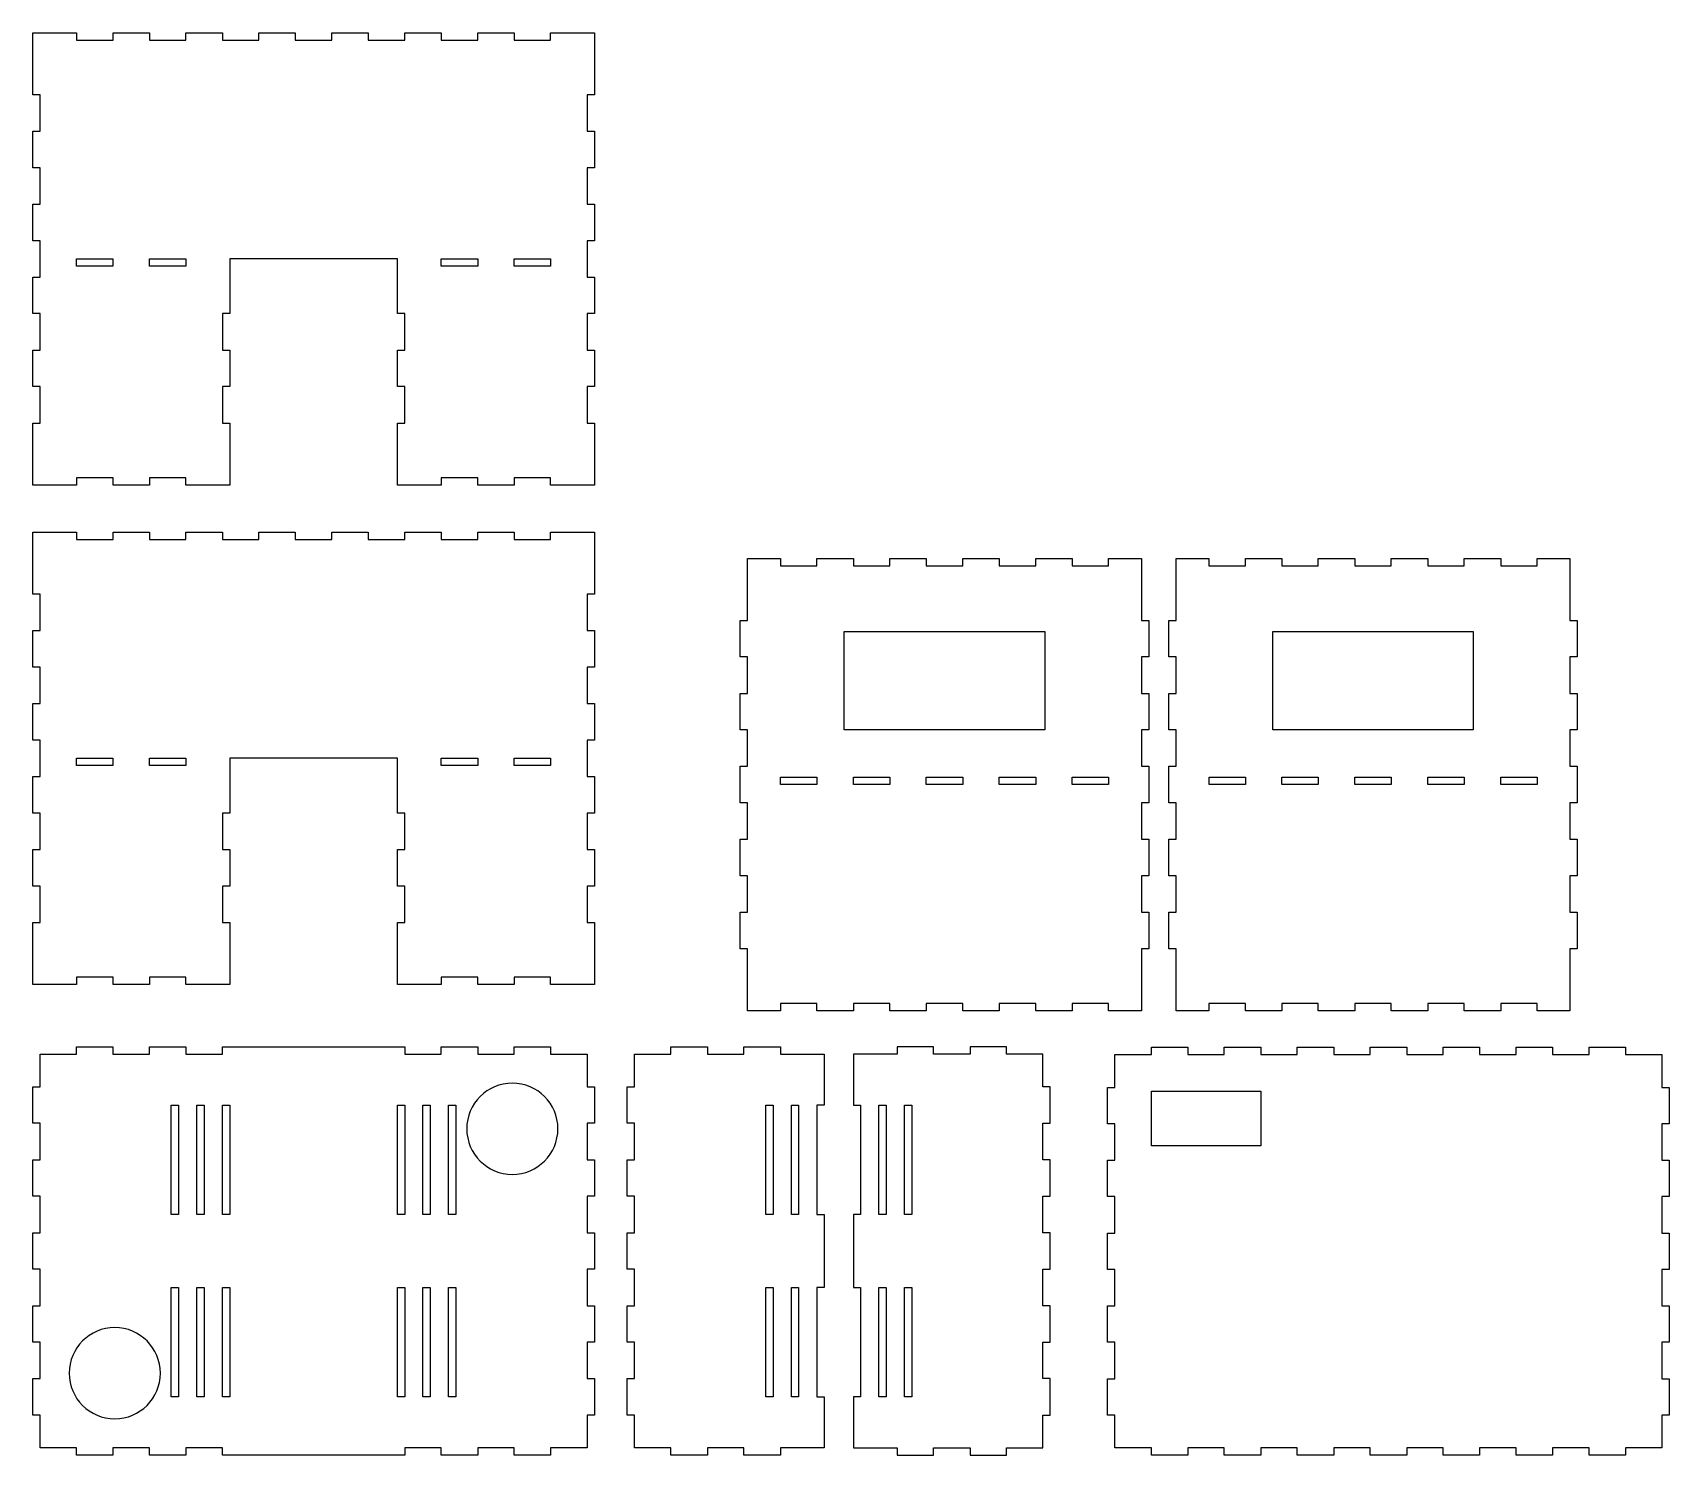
# Model space of a CAD drawing. Header units: millimetres. Extents: x 9 to 458, y -397 to -7.
import ezdxf

# ---------------------------------------------------------------- set-up
doc = ezdxf.new("R2010")
doc.units = ezdxf.units.MM
doc.header["$MEASUREMENT"] = 0
doc.layers.add('Layer 1', color=7, linetype='Continuous', lineweight=0)

msp = doc.modelspace()

# ---------------------------------------------------------------- linework, layer by layer
at = {"layer": 'Layer 1', "color": 240, "lineweight": 25, "true_color": 0xed2224}
for points in [[(161.33, -24), (161.33, -33.99), (163.34, -33.99), (163.34, -44.01), (161.33, -44.01), (161.33, -53.99), (163.34, -53.99), (163.34, -64.01), (161.33, -64.01), (161.33, -73.99), (163.34, -73.99), (163.34, -84.01), (161.33, -84.01), (161.33, -93.99), (163.34, -93.99), (163.34, -104.01), (161.33, -104.01), (161.33, -114), (163.34, -114), (163.34, -131), (151.35, -131), (151.35, -128.99), (141.33, -128.99), (141.33, -131), (131.35, -131), (131.35, -128.99), (121.33, -128.99), (121.33, -131), (109.34, -131), (109.34, -114), (111.35, -114), (111.35, -104.01), (109.34, -104.01), (109.34, -93.99), (111.35, -93.99), (111.35, -84.01), (109.34, -84.01), (109.34, -68.98), (63.34, -68.98), (63.34, -84.01), (61.33, -84.01), (61.33, -93.99), (63.34, -93.99), (63.34, -104.01), (61.33, -104.01), (61.33, -114), (63.34, -114), (63.34, -131), (51.35, -131), (51.35, -128.99), (41.33, -128.99), (41.33, -131), (31.35, -131), (31.35, -128.99), (21.37, -128.99), (21.37, -131), (9.34, -131), (9.34, -114), (11.35, -114), (11.35, -104.01), (9.34, -104.01), (9.34, -93.99), (11.35, -93.99), (11.35, -84.01), (9.34, -84.01), (9.34, -73.99), (11.35, -73.99), (11.35, -64.01), (9.34, -64.01), (9.34, -53.99), (11.35, -53.99), (11.35, -44.01), (9.34, -44.01), (9.34, -33.99), (11.35, -33.99), (11.35, -24), (9.34, -24), (9.34, -7), (21.37, -7), (21.37, -9.01), (31.35, -9.01), (31.35, -7), (41.33, -7), (41.33, -9.01), (51.35, -9.01), (51.35, -7), (61.33, -7), (61.33, -9.01), (71.35, -9.01), (71.35, -7), (81.33, -7), (81.33, -9.01), (91.35, -9.01), (91.35, -7), (101.33, -7), (101.33, -9.01), (111.35, -9.01), (111.35, -7), (121.33, -7), (121.33, -9.01), (131.35, -9.01), (131.35, -7), (141.33, -7), (141.33, -9.01), (151.35, -9.01), (151.35, -7), (163.34, -7), (163.34, -24)], [(21.34, -69), (31.32, -69), (31.32, -71.01), (21.34, -71.01)], [(41.34, -69), (51.33, -69), (51.33, -71.01), (41.34, -71.01)], [(121.35, -69), (131.34, -69), (131.34, -71.01), (121.35, -71.01)], [(141.36, -69), (151.34, -69), (151.34, -71.01), (141.36, -71.01)], [(161.33, -160.91), (161.33, -170.89), (163.34, -170.89), (163.34, -180.91), (161.33, -180.91), (161.33, -190.9), (163.34, -190.9), (163.34, -200.92), (161.33, -200.92), (161.33, -210.9), (163.34, -210.9), (163.34, -220.92), (161.33, -220.92), (161.33, -230.9), (163.34, -230.9), (163.34, -240.92), (161.33, -240.92), (161.33, -250.9), (163.34, -250.9), (163.34, -267.91), (151.35, -267.91), (151.35, -265.9), (141.33, -265.9), (141.33, -267.91), (131.35, -267.91), (131.35, -265.9), (121.33, -265.9), (121.33, -267.91), (109.34, -267.91), (109.34, -250.9), (111.35, -250.9), (111.35, -240.92), (109.34, -240.92), (109.34, -230.9), (111.35, -230.9), (111.35, -220.92), (109.34, -220.92), (109.34, -205.89), (63.34, -205.89), (63.34, -220.92), (61.33, -220.92), (61.33, -230.9), (63.34, -230.9), (63.34, -240.92), (61.33, -240.92), (61.33, -250.9), (63.34, -250.9), (63.34, -267.91), (51.35, -267.91), (51.35, -265.9), (41.33, -265.9), (41.33, -267.91), (31.35, -267.91), (31.35, -265.9), (21.37, -265.9), (21.37, -267.91), (9.34, -267.91), (9.34, -250.9), (11.35, -250.9), (11.35, -240.92), (9.34, -240.92), (9.34, -230.9), (11.35, -230.9), (11.35, -220.92), (9.34, -220.92), (9.34, -210.9), (11.35, -210.9), (11.35, -200.92), (9.34, -200.92), (9.34, -190.9), (11.35, -190.9), (11.35, -180.91), (9.34, -180.91), (9.34, -170.89), (11.35, -170.89), (11.35, -160.91), (9.34, -160.91), (9.34, -143.91), (21.37, -143.91), (21.37, -145.92), (31.35, -145.92), (31.35, -143.91), (41.33, -143.91), (41.33, -145.92), (51.35, -145.92), (51.35, -143.91), (61.33, -143.91), (61.33, -145.92), (71.35, -145.92), (71.35, -143.91), (81.33, -143.91), (81.33, -145.92), (91.35, -145.92), (91.35, -143.91), (101.33, -143.91), (101.33, -145.92), (111.35, -145.92), (111.35, -143.91), (121.33, -143.91), (121.33, -145.92), (131.35, -145.92), (131.35, -143.91), (141.33, -143.91), (141.33, -145.92), (151.35, -145.92), (151.35, -143.91), (163.34, -143.91), (163.34, -160.91)], [(231.84, -171.11), (286.84, -171.11), (286.84, -198.11), (231.84, -198.11)], [(349.33, -171.11), (404.33, -171.11), (404.33, -198.11), (349.33, -198.11)], [(21.34, -205.91), (31.32, -205.91), (31.32, -207.92), (21.34, -207.92)], [(41.34, -205.91), (51.33, -205.91), (51.33, -207.92), (41.34, -207.92)], [(121.35, -205.91), (131.34, -205.91), (131.34, -207.92), (121.35, -207.92)], [(141.36, -205.91), (151.34, -205.91), (151.34, -207.92), (141.36, -207.92)], [(214.38, -211.12), (224.37, -211.12), (224.37, -213.13), (214.38, -213.13)], [(234.35, -211.12), (244.33, -211.12), (244.33, -213.13), (234.35, -213.13)], [(254.35, -211.12), (264.34, -211.12), (264.34, -213.13), (254.35, -213.13)], [(274.35, -211.12), (284.34, -211.12), (284.34, -213.13), (274.35, -213.13)], [(294.36, -211.12), (304.34, -211.12), (304.34, -213.13), (294.36, -213.13)], [(331.87, -211.12), (341.86, -211.12), (341.86, -213.13), (331.87, -213.13)], [(351.84, -211.12), (361.83, -211.12), (361.83, -213.13), (351.84, -213.13)], [(371.84, -211.12), (381.83, -211.12), (381.83, -213.13), (371.84, -213.13)], [(391.85, -211.12), (401.83, -211.12), (401.83, -213.13), (391.85, -213.13)], [(411.85, -211.12), (421.83, -211.12), (421.83, -213.13), (411.85, -213.13)], [(174.34, -375.98), (174.34, -365.98), (172.34, -365.98), (172.34, -355.98), (174.34, -355.98), (174.34, -345.98), (172.34, -345.98), (172.34, -335.98), (174.34, -335.98), (174.34, -325.98), (172.34, -325.98), (172.34, -315.98), (174.34, -315.98), (174.34, -305.98), (172.34, -305.98), (172.34, -295.98), (174.34, -295.98), (174.34, -286.98), (184.34, -286.98), (184.34, -284.98), (194.34, -284.98), (194.34, -286.98), (204.34, -286.98), (204.34, -284.98), (214.34, -284.98), (214.34, -286.98), (226.34, -286.98), (226.34, -300.98), (224.34, -300.98), (224.34, -330.98), (226.34, -330.98), (226.34, -350.98), (224.34, -350.98), (224.34, -380.98), (226.34, -380.98), (226.34, -394.98), (214.34, -394.98), (214.34, -396.98), (204.34, -396.98), (204.34, -394.98), (194.34, -394.98), (194.34, -396.98), (184.34, -396.98), (184.34, -394.98), (174.34, -394.98), (174.34, -385.98), (172.34, -385.98), (172.34, -375.98)], [(286.34, -375.98), (286.34, -365.98), (288.34, -365.98), (288.34, -355.98), (286.34, -355.98), (286.34, -345.98), (288.34, -345.98), (288.34, -335.98), (286.34, -335.98), (286.34, -325.98), (288.34, -325.98), (288.34, -315.98), (286.34, -315.98), (286.34, -305.98), (288.34, -305.98), (288.34, -295.98), (286.34, -295.98), (286.34, -286.98), (276.34, -286.98), (276.34, -284.98), (266.34, -284.98), (266.34, -286.98), (256.34, -286.98), (256.34, -284.98), (246.34, -284.98), (246.34, -286.98), (234.34, -286.98), (234.34, -300.98), (236.34, -300.98), (236.34, -330.98), (234.34, -330.98), (234.34, -350.98), (236.34, -350.98), (236.34, -380.98), (234.34, -380.98), (234.34, -394.98), (246.34, -394.98), (246.34, -396.98), (256.34, -396.98), (256.34, -394.98), (266.34, -394.98), (266.34, -396.98), (276.34, -396.98), (276.34, -394.98), (286.34, -394.98), (286.34, -385.98), (288.34, -385.98), (288.34, -375.98)], [(316.09, -297.14), (346.07, -297.14), (346.07, -312.14), (316.09, -312.14)], [(49.34, -300.98), (49.34, -330.98), (47.34, -330.98), (47.34, -300.98)], [(56.34, -300.98), (56.34, -330.98), (54.34, -330.98), (54.34, -300.98)], [(63.34, -300.98), (63.34, -330.98), (61.34, -330.98), (61.34, -300.98)], [(111.34, -300.98), (111.34, -330.98), (109.34, -330.98), (109.34, -300.98)], [(118.34, -300.98), (118.34, -330.98), (116.34, -330.98), (116.34, -300.98)], [(125.34, -300.98), (125.34, -330.98), (123.34, -330.98), (123.34, -300.98)], [(212.34, -300.98), (212.34, -330.98), (210.34, -330.98), (210.34, -300.98)], [(219.34, -300.98), (219.34, -330.98), (217.34, -330.98), (217.34, -300.98)], [(243.34, -300.98), (243.34, -330.98), (241.34, -330.98), (241.34, -300.98)], [(250.34, -300.98), (250.34, -330.98), (248.34, -330.98), (248.34, -300.98)], [(49.34, -350.98), (49.34, -380.98), (47.34, -380.98), (47.34, -350.98)], [(56.34, -350.98), (56.34, -380.98), (54.34, -380.98), (54.34, -350.98)], [(63.34, -350.98), (63.34, -380.98), (61.34, -380.98), (61.34, -350.98)], [(111.34, -350.98), (111.34, -380.98), (109.34, -380.98), (109.34, -350.98)], [(118.34, -350.98), (118.34, -380.98), (116.34, -380.98), (116.34, -350.98)], [(125.34, -350.98), (125.34, -380.98), (123.34, -380.98), (123.34, -350.98)], [(212.34, -350.98), (212.34, -380.98), (210.34, -380.98), (210.34, -350.98)], [(219.34, -350.98), (219.34, -380.98), (217.34, -380.98), (217.34, -350.98)], [(243.34, -350.98), (243.34, -380.98), (241.34, -380.98), (241.34, -350.98)], [(250.34, -350.98), (250.34, -380.98), (248.34, -380.98), (248.34, -350.98)]]:
    msp.add_lwpolyline(points, close=True, dxfattribs=at)
for points, knots in [([(205.34, -151.11), (205.34, -151.11), (205.34, -168.11), (205.34, -168.11), (205.34, -168.11), (203.34, -168.11), (203.34, -168.11), (203.34, -168.11), (203.34, -178.11), (203.34, -178.11), (203.34, -178.11), (205.34, -178.11), (205.34, -178.11), (205.34, -178.11), (205.34, -188.11), (205.34, -188.11), (205.34, -188.11), (203.34, -188.11), (203.34, -188.11), (203.34, -188.11), (203.34, -198.11), (203.34, -198.11), (203.34, -198.11), (205.34, -198.11), (205.34, -198.11), (205.34, -198.11), (205.34, -208.11), (205.34, -208.11), (205.34, -208.11), (203.34, -208.11), (203.34, -208.11), (203.34, -208.11), (203.34, -218.11), (203.34, -218.11), (203.34, -218.11), (205.34, -218.11), (205.34, -218.11), (205.34, -218.11), (205.34, -228.11), (205.34, -228.11), (205.34, -228.11), (203.34, -228.11), (203.34, -228.11), (203.34, -228.11), (203.34, -238.11), (203.34, -238.11), (203.34, -238.11), (205.34, -238.11), (205.34, -238.11), (205.34, -238.11), (205.34, -248.11), (205.34, -248.11), (205.34, -248.11), (203.34, -248.11), (203.34, -248.11), (203.34, -248.11), (203.34, -258.11), (203.34, -258.11), (203.34, -258.11), (205.34, -258.11), (205.34, -258.11), (205.34, -258.11), (205.34, -268.11), (205.34, -268.11), (205.34, -268.11), (205.34, -275.11), (205.34, -275.11), (205.34, -275.11), (214.34, -275.11), (214.34, -275.11), (214.34, -275.11), (214.34, -273.11), (214.34, -273.11), (214.34, -273.11), (224.34, -273.11), (224.34, -273.11), (224.34, -273.11), (224.34, -275.11), (224.34, -275.11), (224.34, -275.11), (234.34, -275.11), (234.34, -275.11), (234.34, -275.11), (234.34, -273.11), (234.34, -273.11), (234.34, -273.11), (244.34, -273.11), (244.34, -273.11), (244.34, -273.11), (244.34, -275.11), (244.34, -275.11), (244.34, -275.11), (254.34, -275.11), (254.34, -275.11), (254.34, -275.11), (254.34, -273.11), (254.34, -273.11), (254.34, -273.11), (264.34, -273.11), (264.34, -273.11), (264.34, -273.11), (264.34, -275.11), (264.34, -275.11), (264.34, -275.11), (274.34, -275.11), (274.34, -275.11), (274.34, -275.11), (274.34, -273.11), (274.34, -273.11), (274.34, -273.11), (284.34, -273.11), (284.34, -273.11), (284.34, -273.11), (284.34, -275.11), (284.34, -275.11), (284.34, -275.11), (294.34, -275.11), (294.34, -275.11), (294.34, -275.11), (294.34, -273.11), (294.34, -273.11), (294.34, -273.11), (304.34, -273.11), (304.34, -273.11), (304.34, -273.11), (304.34, -275.11), (304.34, -275.11), (304.34, -275.11), (313.34, -275.11), (313.34, -275.11), (313.34, -275.11), (313.34, -258.11), (313.34, -258.11), (313.34, -258.11), (315.34, -258.11), (315.34, -258.11), (315.34, -258.11), (315.34, -248.11), (315.34, -248.11), (315.34, -248.11), (313.34, -248.11), (313.34, -248.11), (313.34, -248.11), (313.34, -238.11), (313.34, -238.11), (313.34, -238.11), (315.34, -238.11), (315.34, -238.11), (315.34, -238.11), (315.34, -228.11), (315.34, -228.11), (315.34, -228.11), (313.34, -228.11), (313.34, -228.11), (313.34, -228.11), (313.34, -218.11), (313.34, -218.11), (313.34, -218.11), (315.34, -218.11), (315.34, -218.11), (315.34, -218.11), (315.34, -208.11), (315.34, -208.11), (315.34, -208.11), (313.34, -208.11), (313.34, -208.11), (313.34, -208.11), (313.34, -198.11), (313.34, -198.11), (313.34, -198.11), (315.34, -198.11), (315.34, -198.11), (315.34, -198.11), (315.34, -188.11), (315.34, -188.11), (315.34, -188.11), (313.34, -188.11), (313.34, -188.11), (313.34, -188.11), (313.34, -178.11), (313.34, -178.11), (313.34, -178.11), (315.34, -178.11), (315.34, -178.11), (315.34, -178.11), (315.34, -168.11), (315.34, -168.11), (315.34, -168.11), (313.34, -168.11), (313.34, -168.11), (313.34, -168.11), (313.34, -158.11), (313.34, -158.11), (313.34, -158.11), (313.34, -151.11), (313.34, -151.11), (313.34, -151.11), (304.34, -151.11), (304.34, -151.11), (304.34, -151.11), (304.34, -153.11), (304.34, -153.11), (304.34, -153.11), (294.34, -153.11), (294.34, -153.11), (294.34, -153.11), (294.34, -151.11), (294.34, -151.11), (294.34, -151.11), (284.34, -151.11), (284.34, -151.11), (284.34, -151.11), (284.34, -153.11), (284.34, -153.11), (284.34, -153.11), (274.34, -153.11), (274.34, -153.11), (274.34, -153.11), (274.34, -151.11), (274.34, -151.11), (274.34, -151.11), (264.34, -151.11), (264.34, -151.11), (264.34, -151.11), (264.34, -153.11), (264.34, -153.11), (264.34, -153.11), (254.34, -153.11), (254.34, -153.11), (254.34, -153.11), (254.34, -151.11), (254.34, -151.11), (254.34, -151.11), (244.34, -151.11), (244.34, -151.11), (244.34, -151.11), (244.34, -153.11), (244.34, -153.11), (244.34, -153.11), (234.34, -153.11), (234.34, -153.11), (234.34, -153.11), (234.34, -151.11), (234.34, -151.11), (234.34, -151.11), (224.34, -151.11), (224.34, -151.11), (224.34, -151.11), (224.34, -153.11), (224.34, -153.11), (224.34, -153.11), (214.34, -153.11), (214.34, -153.11), (214.34, -153.11), (214.34, -151.11), (214.34, -151.11), (214.34, -151.11), (205.34, -151.11), (205.34, -151.11)], [0, 0, 0, 0, 1, 1, 1, 2, 2, 2, 3, 3, 3, 4, 4, 4, 5, 5, 5, 6, 6, 6, 7, 7, 7, 8, 8, 8, 9, 9, 9, 10, 10, 10, 11, 11, 11, 12, 12, 12, 13, 13, 13, 14, 14, 14, 15, 15, 15, 16, 16, 16, 17, 17, 17, 18, 18, 18, 19, 19, 19, 20, 20, 20, 21, 21, 21, 22, 22, 22, 23, 23, 23, 24, 24, 24, 25, 25, 25, 26, 26, 26, 27, 27, 27, 28, 28, 28, 29, 29, 29, 30, 30, 30, 31, 31, 31, 32, 32, 32, 33, 33, 33, 34, 34, 34, 35, 35, 35, 36, 36, 36, 37, 37, 37, 38, 38, 38, 39, 39, 39, 40, 40, 40, 41, 41, 41, 42, 42, 42, 43, 43, 43, 44, 44, 44, 45, 45, 45, 46, 46, 46, 47, 47, 47, 48, 48, 48, 49, 49, 49, 50, 50, 50, 51, 51, 51, 52, 52, 52, 53, 53, 53, 54, 54, 54, 55, 55, 55, 56, 56, 56, 57, 57, 57, 58, 58, 58, 59, 59, 59, 60, 60, 60, 61, 61, 61, 62, 62, 62, 63, 63, 63, 64, 64, 64, 65, 65, 65, 66, 66, 66, 67, 67, 67, 68, 68, 68, 69, 69, 69, 70, 70, 70, 71, 71, 71, 72, 72, 72, 73, 73, 73, 74, 74, 74, 75, 75, 75, 76, 76, 76, 77, 77, 77, 78, 78, 78, 79, 79, 79, 80, 80, 80, 81, 81, 81, 82, 82, 82, 83, 83, 83, 84, 84, 84, 85, 85, 85, 86, 86, 86, 86]), ([(322.83, -151.11), (322.83, -151.11), (322.83, -168.11), (322.83, -168.11), (322.83, -168.11), (320.83, -168.11), (320.83, -168.11), (320.83, -168.11), (320.83, -178.11), (320.83, -178.11), (320.83, -178.11), (322.83, -178.11), (322.83, -178.11), (322.83, -178.11), (322.83, -188.11), (322.83, -188.11), (322.83, -188.11), (320.83, -188.11), (320.83, -188.11), (320.83, -188.11), (320.83, -198.11), (320.83, -198.11), (320.83, -198.11), (322.83, -198.11), (322.83, -198.11), (322.83, -198.11), (322.83, -208.11), (322.83, -208.11), (322.83, -208.11), (320.83, -208.11), (320.83, -208.11), (320.83, -208.11), (320.83, -218.11), (320.83, -218.11), (320.83, -218.11), (322.83, -218.11), (322.83, -218.11), (322.83, -218.11), (322.83, -228.11), (322.83, -228.11), (322.83, -228.11), (320.83, -228.11), (320.83, -228.11), (320.83, -228.11), (320.83, -238.11), (320.83, -238.11), (320.83, -238.11), (322.83, -238.11), (322.83, -238.11), (322.83, -238.11), (322.83, -248.11), (322.83, -248.11), (322.83, -248.11), (320.83, -248.11), (320.83, -248.11), (320.83, -248.11), (320.83, -258.11), (320.83, -258.11), (320.83, -258.11), (322.83, -258.11), (322.83, -258.11), (322.83, -258.11), (322.83, -268.11), (322.83, -268.11), (322.83, -268.11), (322.83, -275.11), (322.83, -275.11), (322.83, -275.11), (331.83, -275.11), (331.83, -275.11), (331.83, -275.11), (331.83, -273.11), (331.83, -273.11), (331.83, -273.11), (341.83, -273.11), (341.83, -273.11), (341.83, -273.11), (341.83, -275.11), (341.83, -275.11), (341.83, -275.11), (351.83, -275.11), (351.83, -275.11), (351.83, -275.11), (351.83, -273.11), (351.83, -273.11), (351.83, -273.11), (361.83, -273.11), (361.83, -273.11), (361.83, -273.11), (361.83, -275.11), (361.83, -275.11), (361.83, -275.11), (371.83, -275.11), (371.83, -275.11), (371.83, -275.11), (371.83, -273.11), (371.83, -273.11), (371.83, -273.11), (381.83, -273.11), (381.83, -273.11), (381.83, -273.11), (381.83, -275.11), (381.83, -275.11), (381.83, -275.11), (391.83, -275.11), (391.83, -275.11), (391.83, -275.11), (391.83, -273.11), (391.83, -273.11), (391.83, -273.11), (401.83, -273.11), (401.83, -273.11), (401.83, -273.11), (401.83, -275.11), (401.83, -275.11), (401.83, -275.11), (411.83, -275.11), (411.83, -275.11), (411.83, -275.11), (411.83, -273.11), (411.83, -273.11), (411.83, -273.11), (421.83, -273.11), (421.83, -273.11), (421.83, -273.11), (421.83, -275.11), (421.83, -275.11), (421.83, -275.11), (430.83, -275.11), (430.83, -275.11), (430.83, -275.11), (430.83, -258.11), (430.83, -258.11), (430.83, -258.11), (432.83, -258.11), (432.83, -258.11), (432.83, -258.11), (432.83, -248.11), (432.83, -248.11), (432.83, -248.11), (430.83, -248.11), (430.83, -248.11), (430.83, -248.11), (430.83, -238.11), (430.83, -238.11), (430.83, -238.11), (432.83, -238.11), (432.83, -238.11), (432.83, -238.11), (432.83, -228.11), (432.83, -228.11), (432.83, -228.11), (430.83, -228.11), (430.83, -228.11), (430.83, -228.11), (430.83, -218.11), (430.83, -218.11), (430.83, -218.11), (432.83, -218.11), (432.83, -218.11), (432.83, -218.11), (432.83, -208.11), (432.83, -208.11), (432.83, -208.11), (430.83, -208.11), (430.83, -208.11), (430.83, -208.11), (430.83, -198.11), (430.83, -198.11), (430.83, -198.11), (432.83, -198.11), (432.83, -198.11), (432.83, -198.11), (432.83, -188.11), (432.83, -188.11), (432.83, -188.11), (430.83, -188.11), (430.83, -188.11), (430.83, -188.11), (430.83, -178.11), (430.83, -178.11), (430.83, -178.11), (432.83, -178.11), (432.83, -178.11), (432.83, -178.11), (432.83, -168.11), (432.83, -168.11), (432.83, -168.11), (430.83, -168.11), (430.83, -168.11), (430.83, -168.11), (430.83, -158.11), (430.83, -158.11), (430.83, -158.11), (430.83, -151.11), (430.83, -151.11), (430.83, -151.11), (421.83, -151.11), (421.83, -151.11), (421.83, -151.11), (421.83, -153.11), (421.83, -153.11), (421.83, -153.11), (411.83, -153.11), (411.83, -153.11), (411.83, -153.11), (411.83, -151.11), (411.83, -151.11), (411.83, -151.11), (401.83, -151.11), (401.83, -151.11), (401.83, -151.11), (401.83, -153.11), (401.83, -153.11), (401.83, -153.11), (391.83, -153.11), (391.83, -153.11), (391.83, -153.11), (391.83, -151.11), (391.83, -151.11), (391.83, -151.11), (381.83, -151.11), (381.83, -151.11), (381.83, -151.11), (381.83, -153.11), (381.83, -153.11), (381.83, -153.11), (371.83, -153.11), (371.83, -153.11), (371.83, -153.11), (371.83, -151.11), (371.83, -151.11), (371.83, -151.11), (361.83, -151.11), (361.83, -151.11), (361.83, -151.11), (361.83, -153.11), (361.83, -153.11), (361.83, -153.11), (351.83, -153.11), (351.83, -153.11), (351.83, -153.11), (351.83, -151.11), (351.83, -151.11), (351.83, -151.11), (341.83, -151.11), (341.83, -151.11), (341.83, -151.11), (341.83, -153.11), (341.83, -153.11), (341.83, -153.11), (331.83, -153.11), (331.83, -153.11), (331.83, -153.11), (331.83, -151.11), (331.83, -151.11), (331.83, -151.11), (322.83, -151.11), (322.83, -151.11)], [0, 0, 0, 0, 1, 1, 1, 2, 2, 2, 3, 3, 3, 4, 4, 4, 5, 5, 5, 6, 6, 6, 7, 7, 7, 8, 8, 8, 9, 9, 9, 10, 10, 10, 11, 11, 11, 12, 12, 12, 13, 13, 13, 14, 14, 14, 15, 15, 15, 16, 16, 16, 17, 17, 17, 18, 18, 18, 19, 19, 19, 20, 20, 20, 21, 21, 21, 22, 22, 22, 23, 23, 23, 24, 24, 24, 25, 25, 25, 26, 26, 26, 27, 27, 27, 28, 28, 28, 29, 29, 29, 30, 30, 30, 31, 31, 31, 32, 32, 32, 33, 33, 33, 34, 34, 34, 35, 35, 35, 36, 36, 36, 37, 37, 37, 38, 38, 38, 39, 39, 39, 40, 40, 40, 41, 41, 41, 42, 42, 42, 43, 43, 43, 44, 44, 44, 45, 45, 45, 46, 46, 46, 47, 47, 47, 48, 48, 48, 49, 49, 49, 50, 50, 50, 51, 51, 51, 52, 52, 52, 53, 53, 53, 54, 54, 54, 55, 55, 55, 56, 56, 56, 57, 57, 57, 58, 58, 58, 59, 59, 59, 60, 60, 60, 61, 61, 61, 62, 62, 62, 63, 63, 63, 64, 64, 64, 65, 65, 65, 66, 66, 66, 67, 67, 67, 68, 68, 68, 69, 69, 69, 70, 70, 70, 71, 71, 71, 72, 72, 72, 73, 73, 73, 74, 74, 74, 75, 75, 75, 76, 76, 76, 77, 77, 77, 78, 78, 78, 79, 79, 79, 80, 80, 80, 81, 81, 81, 82, 82, 82, 83, 83, 83, 84, 84, 84, 85, 85, 85, 86, 86, 86, 86]), ([(11.34, -286.98), (11.34, -286.98), (11.34, -295.98), (11.34, -295.98), (11.34, -295.98), (9.34, -295.98), (9.34, -295.98), (9.34, -295.98), (9.34, -305.98), (9.34, -305.98), (9.34, -305.98), (11.34, -305.98), (11.34, -305.98), (11.34, -305.98), (11.34, -315.98), (11.34, -315.98), (11.34, -315.98), (9.34, -315.98), (9.34, -315.98), (9.34, -315.98), (9.34, -325.98), (9.34, -325.98), (9.34, -325.98), (11.34, -325.98), (11.34, -325.98), (11.34, -325.98), (11.34, -335.98), (11.34, -335.98), (11.34, -335.98), (9.34, -335.98), (9.34, -335.98), (9.34, -335.98), (9.34, -345.98), (9.34, -345.98), (9.34, -345.98), (11.34, -345.98), (11.34, -345.98), (11.34, -345.98), (11.34, -355.98), (11.34, -355.98), (11.34, -355.98), (9.34, -355.98), (9.34, -355.98), (9.34, -355.98), (9.34, -365.98), (9.34, -365.98), (9.34, -365.98), (11.34, -365.98), (11.34, -365.98), (11.34, -365.98), (11.34, -375.98), (11.34, -375.98), (11.34, -375.98), (9.34, -375.98), (9.34, -375.98), (9.34, -375.98), (9.34, -385.98), (9.34, -385.98), (9.34, -385.98), (11.34, -385.98), (11.34, -385.98), (11.34, -385.98), (11.34, -394.98), (11.34, -394.98), (11.34, -394.98), (21.34, -394.98), (21.34, -394.98), (21.34, -394.98), (21.34, -396.98), (21.34, -396.98), (21.34, -396.98), (31.34, -396.98), (31.34, -396.98), (31.34, -396.98), (31.34, -394.98), (31.34, -394.98), (31.34, -394.98), (41.34, -394.98), (41.34, -394.98), (41.34, -394.98), (41.34, -396.98), (41.34, -396.98), (41.34, -396.98), (51.34, -396.98), (51.34, -396.98), (51.34, -396.98), (51.34, -394.98), (51.34, -394.98), (51.34, -394.98), (61.34, -394.98), (61.34, -394.98), (61.34, -394.98), (61.34, -396.98), (61.34, -396.98), (78.01, -396.98), (94.67, -396.98), (111.34, -396.98), (111.34, -396.98), (111.34, -394.98), (111.34, -394.98), (111.34, -394.98), (121.34, -394.98), (121.34, -394.98), (121.34, -394.98), (121.34, -396.98), (121.34, -396.98), (121.34, -396.98), (131.34, -396.98), (131.34, -396.98), (131.34, -396.98), (131.34, -394.98), (131.34, -394.98), (131.34, -394.98), (141.34, -394.98), (141.34, -394.98), (141.34, -394.98), (141.34, -396.98), (141.34, -396.98), (141.34, -396.98), (151.34, -396.98), (151.34, -396.98), (151.34, -396.98), (151.34, -394.98), (151.34, -394.98), (151.34, -394.98), (161.34, -394.98), (161.34, -394.98), (161.34, -394.98), (161.34, -385.98), (161.34, -385.98), (161.34, -385.98), (163.34, -385.98), (163.34, -385.98), (163.34, -385.98), (163.34, -375.98), (163.34, -375.98), (163.34, -375.98), (161.34, -375.98), (161.34, -375.98), (161.34, -375.98), (161.34, -365.98), (161.34, -365.98), (161.34, -365.98), (163.34, -365.98), (163.34, -365.98), (163.34, -365.98), (163.34, -355.98), (163.34, -355.98), (163.34, -355.98), (161.34, -355.98), (161.34, -355.98), (161.34, -355.98), (161.34, -345.98), (161.34, -345.98), (161.34, -345.98), (163.34, -345.98), (163.34, -345.98), (163.34, -345.98), (163.34, -335.98), (163.34, -335.98), (163.34, -335.98), (161.34, -335.98), (161.34, -335.98), (161.34, -335.98), (161.34, -325.98), (161.34, -325.98), (161.34, -325.98), (163.34, -325.98), (163.34, -325.98), (163.34, -325.98), (163.34, -315.98), (163.34, -315.98), (163.34, -315.98), (161.34, -315.98), (161.34, -315.98), (161.34, -315.98), (161.34, -305.98), (161.34, -305.98), (161.34, -305.98), (163.34, -305.98), (163.34, -305.98), (163.34, -305.98), (163.34, -295.98), (163.34, -295.98), (163.34, -295.98), (161.34, -295.98), (161.34, -295.98), (161.34, -295.98), (161.34, -286.98), (161.34, -286.98), (161.34, -286.98), (151.34, -286.98), (151.34, -286.98), (151.34, -286.98), (151.34, -284.98), (151.34, -284.98), (151.34, -284.98), (141.34, -284.98), (141.34, -284.98), (141.34, -284.98), (141.34, -286.98), (141.34, -286.98), (141.34, -286.98), (131.34, -286.98), (131.34, -286.98), (131.34, -286.98), (131.34, -284.98), (131.34, -284.98), (131.34, -284.98), (121.34, -284.98), (121.34, -284.98), (121.34, -284.98), (121.34, -286.98), (121.34, -286.98), (121.34, -286.98), (111.34, -286.98), (111.34, -286.98), (111.34, -286.98), (111.34, -284.98), (111.34, -284.98), (111.34, -284.98), (101.34, -284.98), (101.34, -284.98), (98.01, -284.98), (94.67, -284.98), (91.34, -284.98), (91.34, -284.98), (81.34, -284.98), (81.34, -284.98), (78.01, -284.98), (74.67, -284.98), (71.34, -284.98), (71.34, -284.98), (61.34, -284.98), (61.34, -284.98), (61.34, -284.98), (61.34, -286.98), (61.34, -286.98), (61.34, -286.98), (51.34, -286.98), (51.34, -286.98), (51.34, -286.98), (51.34, -284.98), (51.34, -284.98), (51.34, -284.98), (41.34, -284.98), (41.34, -284.98), (41.34, -284.98), (41.34, -286.98), (41.34, -286.98), (41.34, -286.98), (31.34, -286.98), (31.34, -286.98), (31.34, -286.98), (31.34, -284.98), (31.34, -284.98), (31.34, -284.98), (21.34, -284.98), (21.34, -284.98), (21.34, -284.98), (21.34, -286.98), (21.34, -286.98), (21.34, -286.98), (11.34, -286.98), (11.34, -286.98)], [0, 0, 0, 0, 1, 1, 1, 2, 2, 2, 3, 3, 3, 4, 4, 4, 5, 5, 5, 6, 6, 6, 7, 7, 7, 8, 8, 8, 9, 9, 9, 10, 10, 10, 11, 11, 11, 12, 12, 12, 13, 13, 13, 14, 14, 14, 15, 15, 15, 16, 16, 16, 17, 17, 17, 18, 18, 18, 19, 19, 19, 20, 20, 20, 21, 21, 21, 22, 22, 22, 23, 23, 23, 24, 24, 24, 25, 25, 25, 26, 26, 26, 27, 27, 27, 28, 28, 28, 29, 29, 29, 30, 30, 30, 31, 31, 31, 32, 32, 32, 33, 33, 33, 34, 34, 34, 35, 35, 35, 36, 36, 36, 37, 37, 37, 38, 38, 38, 39, 39, 39, 40, 40, 40, 41, 41, 41, 42, 42, 42, 43, 43, 43, 44, 44, 44, 45, 45, 45, 46, 46, 46, 47, 47, 47, 48, 48, 48, 49, 49, 49, 50, 50, 50, 51, 51, 51, 52, 52, 52, 53, 53, 53, 54, 54, 54, 55, 55, 55, 56, 56, 56, 57, 57, 57, 58, 58, 58, 59, 59, 59, 60, 60, 60, 61, 61, 61, 62, 62, 62, 63, 63, 63, 64, 64, 64, 65, 65, 65, 66, 66, 66, 67, 67, 67, 68, 68, 68, 69, 69, 69, 70, 70, 70, 71, 71, 71, 72, 72, 72, 73, 73, 73, 74, 74, 74, 75, 75, 75, 76, 76, 76, 77, 77, 77, 78, 78, 78, 79, 79, 79, 80, 80, 80, 81, 81, 81, 82, 82, 82, 83, 83, 83, 84, 84, 84, 85, 85, 85, 86, 86, 86, 87, 87, 87, 88, 88, 88, 88]), ([(306.07, -287.12), (306.07, -287.12), (306.07, -296.12), (306.07, -296.12), (306.07, -296.12), (304.06, -296.12), (304.06, -296.12), (304.06, -296.12), (304.06, -306.1), (304.06, -306.1), (304.06, -306.1), (306.07, -306.1), (306.07, -306.1), (306.07, -306.1), (306.07, -316.09), (306.07, -316.09), (306.07, -316.09), (304.06, -316.09), (304.06, -316.09), (304.06, -316.09), (304.06, -326.07), (304.06, -326.07), (304.06, -326.07), (306.07, -326.07), (306.07, -326.07), (306.07, -326.07), (306.07, -336.05), (306.07, -336.05), (306.07, -336.05), (304.06, -336.05), (304.06, -336.05), (304.06, -336.05), (304.06, -346.04), (304.06, -346.04), (304.06, -346.04), (306.07, -346.04), (306.07, -346.04), (306.07, -346.04), (306.07, -356.02), (306.07, -356.02), (306.07, -356.02), (304.06, -356.02), (304.06, -356.02), (304.06, -356.02), (304.06, -366), (304.06, -366), (304.06, -366), (306.07, -366), (306.07, -366), (306.07, -366), (306.07, -375.99), (306.07, -375.99), (306.07, -375.99), (304.06, -375.99), (304.06, -375.99), (304.06, -375.99), (304.06, -385.97), (304.06, -385.97), (304.06, -385.97), (306.07, -385.97), (306.07, -385.97), (306.07, -385.97), (306.07, -394.97), (306.07, -394.97), (306.07, -394.97), (316.07, -394.97), (316.07, -394.97), (316.07, -394.97), (316.07, -396.98), (316.07, -396.98), (316.07, -396.98), (326.07, -396.98), (326.07, -396.98), (326.07, -396.98), (326.07, -394.97), (326.07, -394.97), (326.07, -394.97), (336.06, -394.97), (336.06, -394.97), (336.06, -394.97), (336.06, -396.98), (336.06, -396.98), (336.06, -396.98), (346.06, -396.98), (346.06, -396.98), (346.06, -396.98), (346.06, -394.97), (346.06, -394.97), (346.06, -394.97), (356.06, -394.97), (356.06, -394.97), (356.06, -394.97), (356.06, -396.98), (356.06, -396.98), (356.06, -396.98), (366.06, -396.98), (366.06, -396.98), (366.06, -396.98), (366.06, -394.97), (366.06, -394.97), (366.06, -394.97), (376.06, -394.97), (376.06, -394.97), (376.06, -394.97), (376.06, -396.98), (376.06, -396.98), (376.06, -396.98), (386.06, -396.98), (386.06, -396.98), (386.06, -396.98), (386.06, -394.97), (386.06, -394.97), (386.06, -394.97), (396.05, -394.97), (396.05, -394.97), (396.05, -394.97), (396.05, -396.98), (396.05, -396.98), (396.05, -396.98), (406.05, -396.98), (406.05, -396.98), (406.05, -396.98), (406.05, -394.97), (406.05, -394.97), (406.05, -394.97), (416.05, -394.97), (416.05, -394.97), (416.05, -394.97), (416.05, -396.98), (416.05, -396.98), (416.05, -396.98), (426.05, -396.98), (426.05, -396.98), (426.05, -396.98), (426.05, -394.97), (426.05, -394.97), (426.05, -394.97), (436.05, -394.97), (436.05, -394.97), (436.05, -394.97), (436.05, -396.98), (436.05, -396.98), (436.05, -396.98), (446.04, -396.98), (446.04, -396.98), (446.04, -396.98), (446.04, -394.97), (446.04, -394.97), (446.04, -394.97), (456.04, -394.97), (456.04, -394.97), (456.04, -394.97), (456.04, -385.97), (456.04, -385.97), (456.04, -385.97), (458.06, -385.97), (458.06, -385.97), (458.06, -385.97), (458.06, -375.99), (458.06, -375.99), (458.06, -375.99), (456.04, -375.99), (456.04, -375.99), (456.04, -375.99), (456.04, -366), (456.04, -366), (456.04, -366), (458.06, -366), (458.06, -366), (458.06, -366), (458.06, -356.02), (458.06, -356.02), (458.06, -356.02), (456.04, -356.02), (456.04, -356.02), (456.04, -356.02), (456.04, -346.04), (456.04, -346.04), (456.04, -346.04), (458.06, -346.04), (458.06, -346.04), (458.06, -346.04), (458.06, -336.05), (458.06, -336.05), (458.06, -336.05), (456.04, -336.05), (456.04, -336.05), (456.04, -336.05), (456.04, -326.07), (456.04, -326.07), (456.04, -326.07), (458.06, -326.07), (458.06, -326.07), (458.06, -326.07), (458.06, -316.09), (458.06, -316.09), (458.06, -316.09), (456.04, -316.09), (456.04, -316.09), (456.04, -316.09), (456.04, -306.1), (456.04, -306.1), (456.04, -306.1), (458.06, -306.1), (458.06, -306.1), (458.06, -306.1), (458.06, -296.12), (458.06, -296.12), (458.06, -296.12), (456.04, -296.12), (456.04, -296.12), (456.04, -296.12), (456.04, -287.12), (456.04, -287.12), (456.04, -287.12), (446.04, -287.12), (446.04, -287.12), (446.04, -287.12), (446.04, -285.11), (446.04, -285.11), (446.04, -285.11), (436.05, -285.11), (436.05, -285.11), (436.05, -285.11), (436.05, -287.12), (436.05, -287.12), (436.05, -287.12), (426.05, -287.12), (426.05, -287.12), (426.05, -287.12), (426.05, -285.11), (426.05, -285.11), (426.05, -285.11), (416.05, -285.11), (416.05, -285.11), (416.05, -285.11), (416.05, -287.12), (416.05, -287.12), (416.05, -287.12), (406.05, -287.12), (406.05, -287.12), (406.05, -287.12), (406.05, -285.11), (406.05, -285.11), (406.05, -285.11), (396.05, -285.11), (396.05, -285.11), (396.05, -285.11), (396.05, -287.12), (396.05, -287.12), (396.05, -287.12), (386.06, -287.12), (386.06, -287.12), (386.06, -287.12), (386.06, -285.11), (386.06, -285.11), (386.06, -285.11), (376.06, -285.11), (376.06, -285.11), (376.06, -285.11), (376.06, -287.12), (376.06, -287.12), (376.06, -287.12), (366.06, -287.12), (366.06, -287.12), (366.06, -287.12), (366.06, -285.11), (366.06, -285.11), (366.06, -285.11), (356.06, -285.11), (356.06, -285.11), (356.06, -285.11), (356.06, -287.12), (356.06, -287.12), (356.06, -287.12), (346.06, -287.12), (346.06, -287.12), (346.06, -287.12), (346.06, -285.11), (346.06, -285.11), (346.06, -285.11), (336.06, -285.11), (336.06, -285.11), (336.06, -285.11), (336.06, -287.12), (336.06, -287.12), (336.06, -287.12), (326.07, -287.12), (326.07, -287.12), (326.07, -287.12), (326.07, -285.11), (326.07, -285.11), (326.07, -285.11), (316.07, -285.11), (316.07, -285.11), (316.07, -285.11), (316.07, -287.12), (316.07, -287.12), (316.07, -287.12), (306.07, -287.12), (306.07, -287.12)], [0, 0, 0, 0, 1, 1, 1, 2, 2, 2, 3, 3, 3, 4, 4, 4, 5, 5, 5, 6, 6, 6, 7, 7, 7, 8, 8, 8, 9, 9, 9, 10, 10, 10, 11, 11, 11, 12, 12, 12, 13, 13, 13, 14, 14, 14, 15, 15, 15, 16, 16, 16, 17, 17, 17, 18, 18, 18, 19, 19, 19, 20, 20, 20, 21, 21, 21, 22, 22, 22, 23, 23, 23, 24, 24, 24, 25, 25, 25, 26, 26, 26, 27, 27, 27, 28, 28, 28, 29, 29, 29, 30, 30, 30, 31, 31, 31, 32, 32, 32, 33, 33, 33, 34, 34, 34, 35, 35, 35, 36, 36, 36, 37, 37, 37, 38, 38, 38, 39, 39, 39, 40, 40, 40, 41, 41, 41, 42, 42, 42, 43, 43, 43, 44, 44, 44, 45, 45, 45, 46, 46, 46, 47, 47, 47, 48, 48, 48, 49, 49, 49, 50, 50, 50, 51, 51, 51, 52, 52, 52, 53, 53, 53, 54, 54, 54, 55, 55, 55, 56, 56, 56, 57, 57, 57, 58, 58, 58, 59, 59, 59, 60, 60, 60, 61, 61, 61, 62, 62, 62, 63, 63, 63, 64, 64, 64, 65, 65, 65, 66, 66, 66, 67, 67, 67, 68, 68, 68, 69, 69, 69, 70, 70, 70, 71, 71, 71, 72, 72, 72, 73, 73, 73, 74, 74, 74, 75, 75, 75, 76, 76, 76, 77, 77, 77, 78, 78, 78, 79, 79, 79, 80, 80, 80, 81, 81, 81, 82, 82, 82, 83, 83, 83, 84, 84, 84, 85, 85, 85, 86, 86, 86, 87, 87, 87, 88, 88, 88, 89, 89, 89, 90, 90, 90, 91, 91, 91, 92, 92, 92, 93, 93, 93, 94, 94, 94, 95, 95, 95, 96, 96, 96, 97, 97, 97, 98, 98, 98, 99, 99, 99, 100, 100, 100, 100]), ([(140.84, -319.98), (140.84, -319.98), (140.84, -319.98), (140.84, -319.98), (133.94, -319.98), (128.34, -314.38), (128.34, -307.48), (128.34, -307.48), (128.34, -307.48), (128.34, -307.48), (128.34, -300.58), (133.94, -294.98), (140.84, -294.98), (140.84, -294.98), (140.84, -294.98), (140.84, -294.98), (147.74, -294.98), (153.34, -300.58), (153.34, -307.48), (153.34, -307.48), (153.34, -307.48), (153.34, -307.48), (153.34, -314.38), (147.74, -319.98), (140.84, -319.98)], [0, 0, 0, 0, 1, 1, 1, 2, 2, 2, 3, 3, 3, 4, 4, 4, 5, 5, 5, 6, 6, 6, 7, 7, 7, 8, 8, 8, 8]), ([(31.84, -386.98), (31.84, -386.98), (31.84, -386.98), (31.84, -386.98), (24.94, -386.98), (19.34, -381.38), (19.34, -374.48), (19.34, -374.48), (19.34, -374.48), (19.34, -374.48), (19.34, -367.58), (24.94, -361.98), (31.84, -361.98), (31.84, -361.98), (31.84, -361.98), (31.84, -361.98), (38.74, -361.98), (44.34, -367.58), (44.34, -374.48), (44.34, -374.48), (44.34, -374.48), (44.34, -374.48), (44.34, -381.38), (38.74, -386.98), (31.84, -386.98)], [0, 0, 0, 0, 1, 1, 1, 2, 2, 2, 3, 3, 3, 4, 4, 4, 5, 5, 5, 6, 6, 6, 7, 7, 7, 8, 8, 8, 8])]:
    msp.add_open_spline(points, degree=3, knots=knots, dxfattribs=at)

doc.saveas('drawing.dxf')
